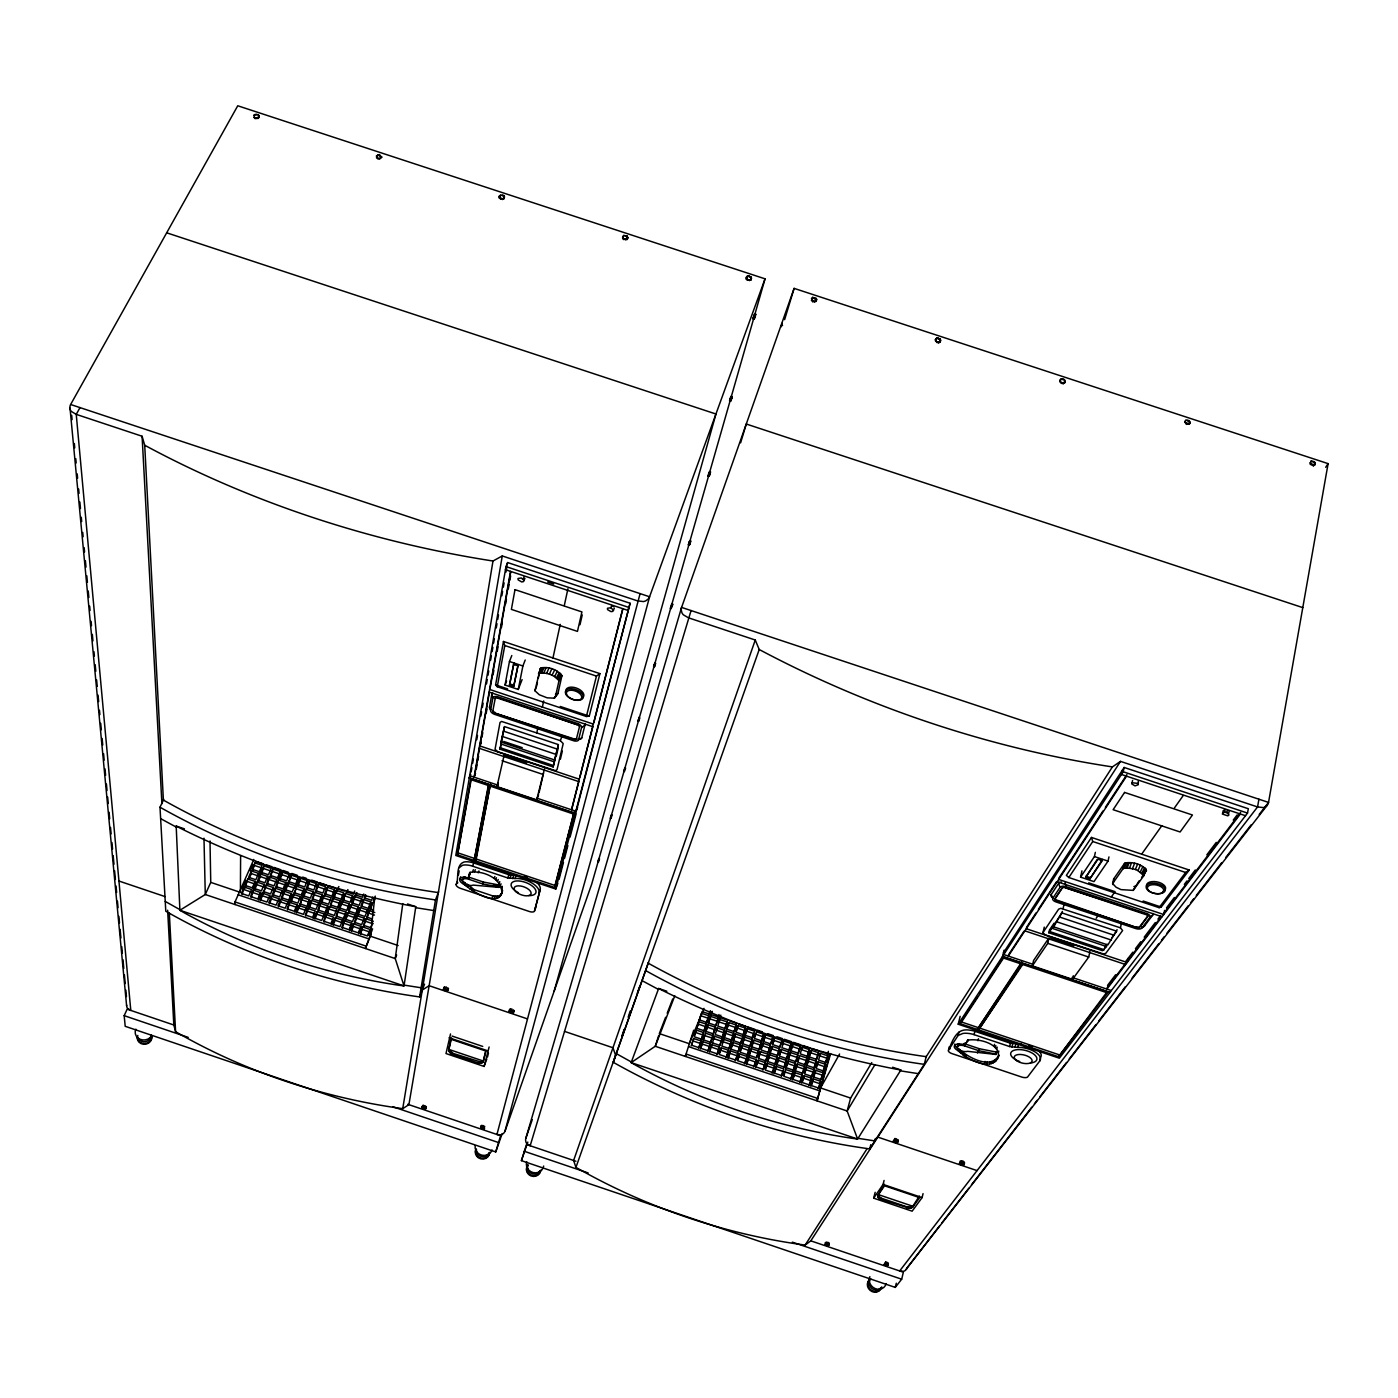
<?xml version="1.0" encoding="UTF-8"?>
<svg xmlns="http://www.w3.org/2000/svg" width="1398" height="1398" viewBox="0 0 1398 1398"><rect width="100%" height="100%" fill="white"/><g stroke="black" fill="none" stroke-linecap="round" stroke-linejoin="round"><path stroke-width="1.5" d="M235.021 904.541L235.021 901.937L253.842 859.438M240.613 855.611L240.404 892.378L210.749 882.383L209.997 840.984M242.116 894.475L244.266 887.048L251.553 889.512L248.722 895.908L241.435 893.462L244.266 887.048M459.068 867.756L462.441 865.327A12.809 6.011 20.8 0 1 466.023 864.96L467.823 865.1A14.644 6.868 20.8 0 1 471.441 865.799L507.719 877.944L514.988 878.503L516.177 875.305L508.924 874.746L472.664 862.618A14.627 6.885 20.8 0 0 469.046 861.919L467.247 861.78A12.792 6.029 20.8 0 0 463.664 862.147C455.259 865.484 459.208 878.538 456.098 885.039A4.998 2.324 20.9 0 0 460.361 888.324L529.37 911.513A4.998 2.324 20 0 0 534.368 911.356L540.222 889.512A16.164 7.637 20.1 0 0 536.308 882.068M253.824 117.484L256.813 118.114L259.084 116.349L258.49 115.073L255.083 114.409L253.877 115.352L254.978 118.585L258.42 118.358L259.084 116.349M253.877 115.352L256.9 114.304M244.999 887.992L247.83 878.975L255.1 881.439L252.951 888.848M258.49 115.073L259.084 117.17M251.343 873.593L251.395 870.954L258.63 873.383L258.578 876.039L251.343 873.593L249.246 878.346M251.221 897.533L253.37 890.124L260.64 892.571L258.49 899.997M252.793 870.342L254.925 862.95L262.16 865.379L259.381 871.705L252.129 869.259L254.925 862.95M256.865 884.672L256.917 882.051L264.187 884.497L264.117 887.118L256.865 884.672L254.768 889.46M260.395 876.651L260.447 873.995L267.7 876.441L267.63 879.08L260.395 876.651L258.298 881.404M126.606 1005.057L126.816 1006.927A5.452 4.858 -8.7 0 0 127.62 1008.395L130.783 1010.422L76.243 414.367L80.035 407.552M262.405 895.803L262.474 893.182L269.744 895.646L269.674 898.25L262.405 895.803L260.308 900.609M266.004 885.109L263.156 894.108L266.004 885.109L273.274 887.555L273.187 890.177L265.935 887.73M261.828 873.383L263.977 865.991L271.212 868.42L268.433 874.764L261.199 872.317L263.977 865.991M267.368 884.445L269.517 877.053L276.769 879.499L274.008 885.86L266.738 883.414L269.517 877.053M271.492 898.862L271.579 896.258L278.866 898.722L278.761 901.308L271.492 898.862L269.412 903.667M270.181 878.014L273.012 869.032L280.264 871.478L278.097 878.87M500.991 742.023L501.655 740.783L500.047 749.188L553.154 766.943L555.093 758.66L554.499 759.918L500.991 742.023L504.433 727.1M275.004 890.788L275.091 888.167L282.361 890.613L282.256 893.235L275.004 890.788L272.925 895.576M276.42 887.503L278.586 880.111L285.839 882.557L283.672 889.949M280.579 901.92L280.683 899.333L287.971 901.78L287.848 904.384L280.579 901.92L278.517 906.743M501.812 892.431C501.707 877.752 481.751 869.923 469.745 872.474L468.173 877.996A8.266 3.845 20.8 0 0 459.837 878.678A8.266 3.845 20.8 0 0 464.573 884.759C473.275 891.872 498.649 908.578 502.529 890.526L501.358 894.545M672.49 604.635C666.654 617.339 676.58 595.286 671.127 608.619M281.959 874.729L282.064 872.09L289.299 874.519L289.194 877.158L281.959 874.729L279.915 879.464M282.012 898.634L284.178 891.225L291.448 893.672L289.264 901.081M877.787 1195.587L884.515 1185.784L919.657 1197.649L912.562 1207.348L909.958 1208.326L880.705 1199.169L878.259 1197.614L877.787 1195.587L884.305 1184.193M287.534 885.79L287.656 883.169L294.908 885.616L294.786 888.219L287.534 885.79L285.489 890.561M291.116 875.131L288.268 884.095L291.116 875.131L298.351 877.577L296.184 884.951M877.734 1196.601L878.066 1194.504L912.824 1206.247L919.377 1196.041M287.604 909.801L289.788 902.392L297.075 904.855L294.891 912.265M293.143 896.904L293.265 894.283L300.535 896.747L300.395 899.333L293.143 896.904L291.081 901.693M296.726 886.21L293.86 895.209L296.726 886.21L303.978 888.656L301.793 896.048M300.028 880.81L300.168 878.171L307.403 880.618L307.263 883.239L300.028 880.81L297.984 885.563M298.77 908.053L298.892 905.467L306.197 907.931L306.04 910.5L298.77 908.053L296.708 912.877M302.352 897.359L299.487 906.358L302.352 897.359L309.622 899.805L307.438 907.197M305.638 891.889L305.795 889.268L313.047 891.714L312.89 894.318L305.638 891.889L303.611 896.66M309.063 883.851L309.22 881.229L316.472 883.676L316.298 886.28L309.063 883.851L307.036 888.604M305.812 915.952L308.014 908.543L315.301 910.989L312.593 917.438L305.288 914.974L308.014 908.543M311.282 903.003L311.457 900.417L318.727 902.863L318.552 905.45L311.282 903.003L309.255 907.809M312.68 899.718L314.865 892.326L322.134 894.772L319.932 902.164M316.088 891.662L318.272 884.27L325.524 886.716L322.851 893.077L315.581 890.631L318.272 884.27M316.944 914.187L317.119 911.618L324.423 914.065L324.231 916.634L316.944 914.187L314.917 919.01M318.342 910.884L320.544 903.475L327.814 905.939L325.612 913.331M376.429 156.401L379.452 154.531L381.637 157.397L379.435 159.18L377.635 158.83L376.481 155.597M376.446 157.729L379.487 158.393L381.689 156.593M377.652 154.654L381.637 157.397M321.75 902.776L323.952 895.384L331.204 897.831L328.53 904.226L321.26 901.78L323.952 895.384M327.132 889.932L327.342 887.328L334.576 889.775L334.367 892.378L327.132 889.932L324.476 896.293M324.039 922.086L326.241 914.676L333.545 917.14L330.854 923.606L323.55 921.142L326.241 914.676M327.429 913.942L329.648 906.551L336.918 908.997L334.244 915.428L326.957 912.964L329.648 906.551M330.155 907.424L333.021 898.442L340.291 900.889L338.071 908.281M334.192 897.761L336.394 890.386L343.646 892.815L340.99 899.194L333.738 896.747L336.394 890.386M335.153 920.321L335.363 917.752L342.65 920.216L342.423 922.767L335.153 920.321L333.143 925.161M335.852 918.608L338.735 909.609L346.022 912.073L343.803 919.447M339.889 908.892L342.108 901.5L349.378 903.947L347.805 909.731M688.41 544.958C689.581 537.269 692.272 543.438 688.41 544.958L689.843 540.624M345.446 893.427L342.58 902.392L345.446 893.427L352.698 895.873L351.143 901.658M342.248 928.237L344.485 920.828L351.772 923.292L349.552 930.684M347.595 915.253L347.84 912.684L355.127 915.131L354.865 917.7L347.595 915.253L345.621 920.076M348.958 911.95L351.195 904.558L358.447 907.005L356.228 914.397M354.271 899.071L354.515 896.485L361.767 898.914L361.505 901.518L354.271 899.071L352.296 903.859M353.344 926.455L353.607 923.903L360.911 926.367L360.632 928.919L353.344 926.455L351.37 931.295M356.682 918.311L356.944 915.742L364.231 918.206L363.952 920.758L356.682 918.311L354.708 923.134M360.002 910.203L360.265 907.617L367.534 910.063L367.255 912.632L360.002 910.203L358.045 915.008M363.305 902.112L363.585 899.526L370.837 901.972L370.54 904.558L363.305 902.112L361.348 906.9M360.492 934.371L362.729 926.979L370.033 929.443L367.412 935.926L360.09 933.462L362.729 926.979M363.812 926.192L366.049 918.818L373.336 921.265M367.115 918.067L369.352 910.675L374.804 912.527M372.602 928.814L365.385 948.508L371.099 934.353M998.452 1057.098C1000.094 1043.17 978.53 1038.522 968.534 1040.06L964.672 1044.848A8.423 3.845 14.4 0 0 954.939 1045.092A8.423 3.845 14.4 0 0 958.067 1050.649C967.084 1059.352 993.489 1073.612 998.923 1055.088C991.13 1070.344 967.905 1057.325 958.976 1049.024L958.486 1050.999M374.769 897.533L370.365 936.188L398.133 945.537M708.122 476.106C709.345 468.05 712.141 474.516 708.122 476.106L709.607 471.545M824.768 1244.395L827.249 1243.923L828.857 1245.199L825.624 1245.059L825.222 1242.682M503.962 195.633L503.962 198.97L499.401 198.097L499.436 195.965L502.354 194.864L503.962 195.633L504.241 198.359M499.401 198.097L499.436 195.965M402.799 903.597L395.232 958.574L404.022 985.922L398.413 985.188A602.678 556.509 4.7 0 1 184.711 913.051L179.888 910.273L176.183 826.078L184.449 828.857M500.571 194.986L499.331 196.734M500.606 199.215L499.505 197.328M502.424 199.565L504.643 196.961M407.517 903.947L415.783 906.725L404.022 985.922L179.888 910.273L205.279 894.51L210.749 882.383M729.599 400.999C730.892 392.558 733.828 399.339 729.599 400.999L731.171 396.211M163.741 799.341L160.001 807.223L165.785 911.234A585.465 467.596 10.2 0 0 419.627 996.931L435.477 899.91L438.64 891.802M167.638 910.22L173.824 1024.996L175.589 1031.689A529.982 439.986 9.6 0 0 402.729 1108.666L492.987 561.017L502.266 555.95L637.436 600.86L643.36 601.559A8.213 6.675 15 0 0 645.841 600.791L648.06 599.113A11.621 9.437 14.9 0 0 649.406 597.208L765.038 278.831L237.747 105.776L70.634 404.494L649.598 596.771L504.905 1131.454A7.584 7.077 13.8 0 1 503.979 1132.922L502.476 1134.215A5.365 4.998 14 0 1 500.816 1134.844L496.937 1134.494L640.092 593.626M502.266 555.95L408.898 1104.647L402.729 1108.666M753.12 318.761C754.483 309.902 757.559 317.049 753.12 318.761L754.78 313.729M577.601 807.415L575.277 813.514L469.274 778.004L506.006 566.592L507.649 562.555L630.096 603.254L576.64 809.774M471.143 771.976L471.895 767.677M472.629 763.378L473.38 759.079M476.753 739.734L477.504 735.435M480.877 716.091L481.628 711.792M482.38 707.493L483.131 703.194M486.504 683.867L487.255 679.568M487.989 675.269L488.741 670.97M490.611 660.223L491.362 655.924M492.113 651.625L492.865 647.326M493.616 643.028L494.368 638.729M496.238 627.982L496.989 623.683M497.74 619.384L498.492 615.085M501.865 595.74L502.598 591.441M503.35 587.143L504.101 582.844M505.971 572.097L506.723 567.815M507.649 562.555L505.464 569.685L627.824 610.367L629.327 606.278M457.513 854.86L470.776 779.612L573.495 814.02L554.517 887.433L457.513 854.86L471.178 779.752M1267.112 805.405L1265.609 806.733A8.475 6.606 32.3 0 1 1263.355 807.572L1257.553 806.943L1120.497 761.386L810.823 1240.847L805.143 1245.076A532.131 443.603 22.6 0 1 575.941 1167.382L759.219 649.511L755.269 640.022L688.515 617.829L683.412 614.858A8.213 6.675 16.6 0 1 681.944 612.778L681.263 610.157A11.621 9.454 16.7 0 1 681.438 607.85L794.116 288.372L1328.1 463.629L1268.458 802.871A11.988 9.349 32.2 0 1 1267.479 804.916L905.048 1270.625A5.505 4.928 42.3 0 1 903.492 1271.306L899.665 1270.957L1257.553 806.943L1258.934 799.202M510.515 571.363L474.062 777.148L475.512 773.444M474.569 775.942L489.422 692.22M490.174 687.921L510.742 572.009M476.281 769.145L477.05 764.846M477.784 760.722L478.57 756.266M480.65 744.522L481.087 742.093L479.601 745.85L579.279 779.193M481.978 737.096L482.764 732.657M486.172 713.452L486.958 709.031M493.057 674.78L493.826 670.393M497.251 651.136L498.02 646.767M501.445 627.492L502.231 623.159M505.657 603.866L506.426 599.532M508.33 588.82L509.099 584.504M509.851 580.222L510.62 575.924M458.439 875.026L459.173 870.849M1315.151 464.433L1314.452 461.672L1311.114 461.043L1310.206 464.276L1313.386 465.779L1315.151 464.433L1313.386 465.779M495.608 684.88L503.455 641.472L599.917 673.626L589.257 716.143L586.391 716.492L497.269 686.733L495.608 684.88L507.631 688.899M893.182 1141.362L896.048 1140.716L897.796 1142.201L893.182 1141.362L894.912 1138.566L896.52 1138.846L896.048 1140.716M1004.061 950.221L1002.541 956.616L1109.82 992.545L1247.523 813.077L1248.327 808.726L1124.149 767.467L1003.467 952.72M497.269 686.733L504.783 645.526L503.455 641.472M1222.831 812.867L1224.613 812.273L1225.05 809.931L1223.267 810.543L1222.394 814.073L1227.811 815.855L1228.982 814.912L1226.902 812.57L1227.339 810.228M1228.632 813.601L1229.069 811.277M468.68 878.206L470.147 872.335L469.413 874.222M522.101 679.603L518.256 689.459L505.045 685.037L509.449 661.499L511.808 655.54M488.304 785.484L474.167 860.452L488.671 785.676M476.229 859.019L490.488 783.998L475.495 860.906L476.229 859.019L555.198 885.546L554.517 887.433M509.501 685.09L513.905 663.176L509.501 685.09L513.713 686.488L517.767 666.689M500.047 749.188L504.398 726.558L558.379 744.592L553.154 766.943M513.713 686.488L518.169 664.609M884.13 1264.508L886.664 1264.072L888.254 1265.312L884.13 1264.508L885.668 1262.062L887.101 1262.342L886.664 1264.072M538.597 794.746L536.675 799.883L496.972 786.585L504.031 755.549L526.242 762.993M450.523 1033.961L445.997 1053.55L484.092 1066.429L486.819 1058.898M518.256 689.459L522.887 665.99L525.211 660.013M448.618 1050.492L450.855 1039.221L485.648 1050.964L483.061 1062.13L478.186 1063.057L450.995 1053.673L448.618 1050.492L451.606 1037.963M1164.569 910.395L1163.748 914.519L1058.67 879.429M1145.871 914.589L1064.577 887.555A2.674 1.381 12.5 0 0 1062.358 887.94L1054.948 899.071A2.639 1.363 12.7 0 0 1055.927 900.522L1137.36 927.73A2.674 1.346 11.6 0 0 1139.615 927.363L1147.793 916.476A2.691 1.381 11.4 0 0 1146.867 915.026L1146.01 913.908L1147.007 914.344M622.582 237.206L623.823 235.441L627.213 236.087L627.248 239.442L622.687 238.569L623.823 235.441M622.687 238.569L622.739 236.437M1128.011 958.469L1127.172 962.488L1026.272 928.726M1136.259 927.468L1056.084 899.84A2.639 1.363 12.7 0 1 1055.106 898.407L1061.169 889.25M623.945 239.705L622.844 237.817M625.745 240.037L627.929 237.415M627.772 238.184L627.213 236.087M627.248 239.442L627.667 238.044M534.927 690.752L540.344 668.401C547.632 665.815 557.383 669.52 561.961 675.601L557.942 693.46L554.237 698.144L547.142 697.829L539.296 694.754L534.927 690.752L536.046 687.799M536.605 686.331L537.426 682.346M538.265 678.362L540.344 668.401M1120.445 927.835L1060.767 908.316L1058.635 909.172L1042.908 932.658L1045.302 934.895L1103.721 954.03L1105.853 953.244L1122.611 930.544L1120.445 927.835L1121.179 924.34M1132.607 780.399L1131.751 783.929L1135.036 785.886L1138.252 784.732L1138.322 781.115M536.78 732.849L537.688 728.603M542.302 707.318L543.682 700.922M552.961 657.969L560.231 624.399M564.303 605.526L567.938 588.75M1081.965 870.884L1080.584 877.14L1093.97 881.614L1108.037 861.116L1108.964 856.904M1047.801 939.613L1033.576 960.496L1032.336 965.896L1072.528 979.351L1088.727 957.053L1089.898 951.566M1058.531 1056.713L1107.496 992.895L1003.519 958.067L960.426 1023.773L1058.531 1056.713L1106.604 992.528M1122.367 770.176L1121.441 774.475L1245.513 815.716M1002.593 956.407L1109.977 992.37L1059.352 1058.199L958.224 1024.227L1123.206 771.766L1124.149 767.467M1080.584 877.14L1094.424 856.572L1095.35 852.361M1097.081 859.683L1085.652 877.367L1089.916 878.8L1102.515 859.473M1184.665 421.707L1185.941 419.959L1189.279 420.588L1189.89 423.314L1188.545 423.978L1184.665 421.707L1186.36 424.328L1189.506 424.013L1189.803 422.668L1187.217 420.483M1072.528 979.351L1073.315 975.752M1021.396 1044.096A16.566 7.584 13.6 0 0 1018.46 1044.009L1010.422 1043.205L973.724 1030.92A14.906 6.868 14.2 0 0 969.88 1030.151L967.888 1029.942A13.036 6.011 14.2 0 0 963.676 1030.116C954.729 1031.864 951.636 1043.397 948.316 1050.527A5.085 2.307 14.5 0 0 951.933 1053.603L1021.728 1077.054A5.12 2.307 13.7 0 0 1027.478 1077.142L1039.763 1060.942L1040.496 1057.57A16.566 7.584 13.6 0 0 1038.819 1050.842M555.233 697.515L559.008 680.651L561.961 675.601M1063.057 908.665L1063.843 905.188M1032.336 965.896L1047.749 943.353L1048.989 937.883M1062.218 888.149L1062.497 887.258A2.674 1.381 12.5 0 1 1063.057 886.961M1065.678 887.817L1143.966 913.209M536.675 799.883L544.434 769.075M539.034 792.771L543.542 773.024M948.543 1050.003L958.137 1035.446L962.873 1033.454A13.054 5.994 14.2 0 1 967.084 1033.297L969.076 1033.489A14.924 6.85 14.2 0 1 972.921 1034.275L1009.653 1046.56L1017.692 1047.382L1018.46 1044.009M1112.616 883.536L1113.682 878.87L1124.656 863.23C1132.083 861.325 1140.855 863.981 1146.29 869.399L1143.809 875.69L1133.184 890.386L1121.004 889.617L1116.093 887.241L1112.616 883.536L1122.996 868.752L1124.656 863.23M579.995 624.731L582.232 614.963M1011.977 1047.05L1012.746 1043.694M1015 1047.329L1015.787 1043.974M1043.1 932.239L1044.271 927.119M1009.653 1046.56L1010.422 1043.205M554.499 759.918L558.361 745.117M993.314 1062.864L993.786 1060.872M996.722 1049.147L997.193 1047.137M995.778 1054.075L978.95 1050.737L965.022 1046.053A6.239 2.848 14.4 0 0 957.7 1046.071A6.239 2.848 14.4 0 0 959.727 1050.178A6.239 2.848 14.4 0 0 967.626 1051.331L995.988 1054.459L996.25 1052.065L979.421 1048.745L965.511 1044.061A6.239 2.848 14.3 0 0 963.799 1043.59M995.988 1054.459L996.25 1052.065M994.869 1061.921L995.341 1059.929M996.215 1060.89L996.687 1058.898M998.347 1053.043L998.801 1051.051M997.525 1059.055L997.997 1057.045M1112.878 884.585L1113.594 881.509M556.212 756.493L558.117 748.349M484.092 1066.429L489.125 1046.997M487.5 1057.01L488.426 1053.096M961.946 1165.041L962.855 1161.231L960.077 1161.196L959.465 1163.73L961.946 1165.041L964.131 1164.569L964.568 1162.717M986.813 1063.861L987.285 1061.868M963.414 1165.058L964.166 1161.93L962.855 1161.231M989.679 1063.948L990.151 1061.956M994.03 1046.386L994.502 1044.376M991.514 1063.668L991.986 1061.676M995.341 1047.556L995.813 1045.547M960.374 1164.517L961.23 1160.952M984.542 1063.389L985.013 1061.414M961.16 1164.779L961.597 1162.909M560.406 759.114L562.328 751.076M977.988 1040.759L978.46 1038.766M977.447 1052.991L977.918 1050.999M978.95 1050.737L979.421 1048.745M1004.795 950.675L1003.869 954.589L1032.807 964.27M974.074 1034.607L974.878 1031.252M1021.763 961.946L977.254 1029.417L1021.274 964.008M1021.99 964.183L978.6 1029.872L1022.707 964.48M960.636 1052.904L961.108 1050.912M964.672 1044.848L965.162 1042.856L965.022 1046.053M962.698 1054.826L963.187 1052.851M963.938 1055.979L964.41 1054.005M967.486 1041.597L967.975 1039.605L966.927 1041.16M965.634 1057.045L966.123 1055.053M958.137 1035.446L958.958 1032.108M575.924 1161.249L526.504 1144.508L521.402 1160.637L895.262 1287.401L901.675 1279.205L903.37 1272.215L810.7 1240.812M875.165 1192.302L873.68 1198.173L912.143 1211.175L922.103 1197.597L923.064 1193.63M958.067 1050.649L958.556 1048.657A8.405 3.845 14.4 0 1 954.782 1044.061M959.57 1051.733L960.059 1049.741M959.465 1163.73L962.418 1163.101L964.131 1164.569M579.611 726.261L576.36 739.175A2.586 1.363 20.3 0 1 574.526 739.682L494.123 712.805A2.586 1.363 21.6 0 1 492.76 711.25L495.329 697.847A2.604 1.381 21.7 0 1 497.111 697.322L498.16 697.567L496.849 697.969A2.604 1.381 21.7 0 0 495.067 698.493M534.613 910.832L540.222 889.512M908.298 1208.309L908.578 1207.225L912.824 1206.247L912.562 1207.348M909.958 1208.326L910.22 1207.225M911.426 1207.994L911.706 1206.893M958.224 1024.227L960.164 1016.329M895.262 1287.401L896.293 1283.224M886.367 1265.644L886.786 1263.932M887.87 1264.666L888.289 1262.953L888.254 1265.312M887.66 1265.697L888.08 1263.984M906.673 1207.942L906.952 1206.858L880.985 1198.069L878.014 1195.517M586.391 716.492L596.457 676.09L599.917 673.626M884.969 1265.173L885.668 1262.062M885.668 1265.4L886.087 1263.687M615.994 1054.109L613.285 1062.323A588.069 471.86 22 0 0 869.713 1148.894L924.27 1064.35L926.367 1055.997M895.681 1142.69L896.153 1140.82M897.132 1142.69L897.848 1139.562M897.796 1142.201L898.267 1140.331M485.84 1051.593L483.061 1062.13M571.485 809.774L622.757 608.672M878.259 1197.614L878.538 1196.513M879.29 1198.505L879.569 1197.404M873.68 1198.173L883.082 1184.421L884.078 1180.471M894.44 1140.418L894.912 1138.566M894.895 1142.428L895.367 1140.558M880.705 1199.169L880.985 1198.069M571.939 808.551L578.894 781.272M579.96 777.078L592.822 726.733M593.888 722.539L622.792 609.248M1259.196 814.457L1268.563 802.417L681.56 607.396L525.77 1138.531A7.584 7.077 17.2 0 0 525.596 1140.244L525.98 1142.183A5.365 5.015 17 0 0 526.889 1143.686L530.174 1145.748L691.066 610.559M597.697 862.007L598.851 858.617M555.198 885.546L574.211 812.046L573.495 814.02M575.277 813.514L630.096 603.254M555.775 889.058L575.452 813.339L469.361 777.795L455.783 855.471L555.775 889.058L557.819 883.361M610.227 818.249L611.415 814.754M610.961 818.494L612.149 814.999M623.63 771.381L624.871 767.782M1064.647 383.035L1064.472 379.609L1061.117 378.98L1059.859 380.728L1061.466 383.332L1063.266 383.664L1065.328 380.99M869.713 1148.894L870.797 1144.682M559.06 879.342L563.464 862.461M564.565 858.232L567.868 845.563M570.069 837.105L576.116 813.881M624.399 771.644L625.622 768.026M638.03 721.053L639.288 717.244L639.812 718.502L638.03 721.053L639.288 717.244M653.548 666.863L654.841 662.879C656.85 668.052 651.031 666.427 655.679 663.281L654.351 667.126M825.816 1243.643L826.27 1241.948M827.022 1245.531L827.686 1242.228L828.892 1242.822L828.298 1245.583M828.857 1245.199L829.311 1243.486M670.289 608.34L671.652 604.198M174.593 1025.258L127.148 1009.181L124.177 1015.664L125.208 1026.307L495.731 1151.935L500.624 1135.735L407.762 1104.28M689.301 545.255L690.734 540.921M709.048 476.403L710.534 471.86M871.74 1062.585L850.613 1098.077L847.153 1111.008L857.603 1139.038L851.994 1138.287A605.963 561.507 23.2 0 1 636.073 1065.416L631.162 1062.602L658.65 988.473L666.863 991.234M730.577 401.313L732.15 396.525M754.151 319.094L755.794 314.061M746.183 277.765L747.423 276.018L750.796 276.664L750.883 280.037L747.615 280.299L746.34 279.163L747.423 276.018M746.34 279.163L746.392 277.014M818.11 1088.658L820.748 1081.353L813.374 1078.854L810.735 1086.159M820.469 1080.095L823.107 1072.808L815.75 1070.326L814.51 1072.581L821.849 1075.045M822.81 1071.584L825.449 1064.297L818.11 1061.833L815.943 1067.443M825.152 1063.109L827.791 1055.84L820.451 1053.376L819.228 1055.647L826.533 1058.111M827.476 1054.669L828.402 1051.348M820.748 1081.353L818.879 1088.116L811.487 1085.634L813.374 1078.854M823.107 1072.808L821.238 1079.553L813.863 1077.072L815.75 1070.326M825.449 1064.297L823.597 1071.025L816.24 1068.544L818.11 1061.833M827.791 1055.84L825.938 1062.532L818.599 1060.051L820.451 1053.376M830.028 1053.533L817.009 1100.838L830.639 1053.638M747.615 280.299L746.549 278.412M747.214 276.769L749.171 275.878M749.398 280.631L751.093 279.285M813.112 1077.631L814.038 1074.258M751.355 278.761L750.796 276.664M808.9 1085.547L811.522 1078.242L804.147 1075.761L801.526 1083.066M811.277 1077.002L813.898 1069.715L806.541 1067.233L804.392 1072.843M813.636 1068.509L816.275 1061.222L808.918 1058.74L806.297 1066.027M815.995 1060.034L818.616 1052.746L811.294 1050.282L808.673 1057.57M811.522 1078.242L809.652 1085.005L802.26 1082.524L804.147 1075.761M813.898 1069.715L812.028 1076.443L804.654 1073.961L806.541 1067.233M816.275 1061.222L814.405 1067.915L807.048 1065.451L808.918 1058.74M818.616 1052.746L816.764 1059.439L809.425 1056.958L811.294 1050.282M554.167 991.13L715.951 414.018L166.677 232.802M799.691 1082.436L802.312 1075.132L794.938 1072.65L792.317 1079.955M802.085 1073.909L804.706 1066.604L797.349 1064.14L796.161 1066.394L803.5 1068.876M804.462 1065.416L807.083 1058.129L799.743 1055.647L797.856 1062.34L805.213 1064.822L807.083 1058.129M806.856 1056.958L809.459 1049.671L802.137 1047.207L800.949 1049.496L808.254 1051.96M802.312 1075.132L800.407 1081.895L793.033 1079.413L794.938 1072.65M804.706 1066.604L802.819 1073.349L795.445 1070.851L797.349 1064.14M809.459 1049.671L807.59 1056.346L800.25 1053.865L802.137 1047.207M790.482 1079.343L793.103 1072.021L785.728 1069.54L783.806 1076.303L791.181 1078.784L793.103 1072.021M792.893 1070.816L795.514 1063.511L788.157 1061.03L785.554 1068.334M795.305 1062.323L797.909 1055.036L790.569 1052.554L789.398 1054.843L796.72 1057.307M797.699 1053.865L800.303 1046.595L792.981 1044.114L790.377 1051.401M795.514 1063.511L793.61 1070.239L786.235 1067.757L788.157 1061.03M797.909 1055.036L796.021 1061.729L788.664 1059.247L790.569 1052.554M800.303 1046.595L798.415 1053.253L791.076 1050.789L792.981 1044.114M794.728 1071.427L795.689 1068.072M797.611 1061.274L798.555 1057.919L805.877 1060.4M765.038 278.831L591.686 884.165L505.045 1131.139M781.272 1076.233L782.723 1071.183L775.366 1068.701L776.519 1066.447L783.876 1068.928L781.954 1075.674L774.579 1073.192L776.519 1066.447M783.701 1067.723L786.323 1060.418L778.966 1057.937L776.362 1065.241M786.13 1059.23L788.734 1051.943L781.395 1049.479L779.28 1055.088M788.559 1050.789L791.146 1043.502L783.824 1041.038L782.67 1043.345L789.975 1045.809M786.323 1060.418L784.4 1067.128L777.026 1064.647L778.966 1057.937M788.734 1051.943L786.829 1058.635L779.472 1056.154L781.395 1049.479M791.146 1043.502L789.241 1050.16L781.919 1047.696L783.824 1041.038M783.596 1075.167L784.558 1071.794L791.915 1074.276M787.965 1059.859L788.926 1056.504M772.063 1073.14L774.667 1065.818L767.31 1063.336L765.195 1068.963M774.527 1064.629L777.131 1057.325L769.774 1054.843L767.187 1062.148M776.973 1056.154L779.56 1048.85L772.238 1046.386L771.102 1048.675L778.424 1051.139M779.402 1047.714L782.006 1040.427L774.684 1037.963L772.57 1043.59M774.667 1065.818L772.727 1072.563L765.353 1070.082L767.31 1063.336M777.131 1057.325L775.191 1064.035L767.817 1061.554L769.774 1054.843M779.56 1048.85L777.638 1055.542L770.298 1053.061L772.238 1046.386M782.006 1040.427L780.084 1047.085L772.745 1044.603L774.684 1037.963M773.915 1073.751L774.876 1070.379M769.634 1053.673L770.613 1050.335M762.871 1070.029L765.457 1062.707L758.1 1060.226L755.514 1067.548M765.353 1061.519L767.939 1054.214L760.582 1051.75L758.485 1057.377M767.817 1053.061L770.403 1045.756L763.063 1043.292L760.966 1048.919M770.263 1044.638L772.849 1037.333L765.527 1034.87L762.959 1042.174M765.457 1062.707L763.5 1069.453L756.126 1066.971L758.1 1060.226M767.939 1054.214L765.982 1060.925L758.625 1058.443L760.582 1051.75M770.403 1045.756L768.446 1052.449L761.106 1049.968L763.063 1043.292M772.849 1037.333L770.91 1043.991L763.588 1041.527L765.527 1034.87M753.662 1066.936L756.248 1059.614L748.891 1057.133L746.305 1064.455M756.65 1056.766L758.747 1051.121L751.408 1048.657L748.821 1055.962M758.153 1051.645L761.228 1042.681L753.889 1040.199L752.806 1042.506L760.11 1044.97M761.124 1041.545L763.692 1034.258L756.388 1031.794L754.413 1038.434L761.753 1040.898L763.692 1034.258M756.248 1059.614L754.273 1066.342L746.899 1063.861L748.891 1057.133M758.747 1051.121L756.772 1057.832L749.415 1055.35L751.408 1048.657M761.228 1042.681L759.271 1049.356L751.932 1046.875L753.889 1040.199M747.056 1056.504L745.064 1063.231L737.69 1060.75L739.682 1054.022L747.056 1056.504L744.47 1063.826M749.555 1048.028L747.581 1054.721L740.224 1052.24L742.216 1045.547L749.555 1048.028L746.986 1055.333M752.072 1039.588L750.097 1046.263L742.74 1043.782L744.732 1037.124L752.072 1039.588L749.485 1046.892M751.32 1047.504L752.299 1044.184M754.308 1037.438L755.287 1034.118L762.592 1036.582M751.984 1038.469L753.452 1033.506L746.165 1031.042L744.68 1036.005M740.625 442.799L746.252 424.013L1302.796 607.623M735.278 1060.733L737.847 1053.41L730.49 1050.929L727.921 1058.251M737.812 1052.24L740.381 1044.935L733.024 1042.454L730.472 1049.776M740.328 1043.799L742.897 1036.495L735.575 1034.031L733.006 1041.335M742.845 1035.394L745.414 1028.107L738.092 1025.643L736.03 1031.287M737.847 1053.41L735.837 1060.121L728.463 1057.639L730.49 1050.929M740.381 1044.935L738.371 1051.628L731.014 1049.147L733.024 1042.454M742.897 1036.495L740.905 1043.17L733.566 1040.689L735.575 1034.031M745.414 1028.107L743.421 1034.73L736.099 1032.266L738.092 1025.643M737.62 1059.667L739.682 1054.022M740.136 1051.191L742.216 1045.547M742.163 1044.428L744.732 1037.124M747.231 1028.718L745.256 1035.359L752.596 1037.823L754.553 1031.182L747.231 1028.718L746.165 1031.042M726.086 1057.622L728.638 1050.3L721.281 1047.818L719.236 1053.48M728.638 1049.147L731.189 1041.842L723.849 1039.361L722.818 1041.685L730.14 1044.149M731.171 1040.724L733.74 1033.419L726.401 1030.955L723.849 1038.26M733.705 1032.318L736.257 1025.031L728.952 1022.567L726.401 1029.854M728.638 1050.3L726.628 1057.028L719.254 1054.529L721.281 1047.818M731.189 1041.842L729.179 1048.535L721.822 1046.053L723.849 1039.361M733.74 1033.419L731.731 1040.077L724.391 1037.596L726.401 1030.955M736.257 1025.031L734.265 1031.654L726.943 1029.19L728.952 1022.567M940.138 342.161L939.998 338.77L936.643 338.124L935.384 339.871L936.922 342.44L938.722 342.79L940.819 340.133M784.628 319.635L794.116 288.372M716.894 1054.529L719.446 1047.207L712.089 1044.725L711.075 1047.032L718.415 1049.514M719.463 1046.071L722.015 1038.749L714.675 1036.267L713.662 1038.592L720.984 1041.056M722.032 1037.631L724.583 1030.326L717.244 1027.862L716.23 1030.186L723.535 1032.65M724.583 1029.243L727.117 1021.938L719.813 1019.491L718.782 1021.833L726.086 1024.28M719.446 1047.207L717.401 1053.917L710.044 1051.436M722.015 1038.749L719.987 1045.424L712.631 1042.943M724.583 1030.326L722.556 1036.984L715.217 1034.503L717.244 1027.862M727.117 1021.938L725.108 1028.561L717.786 1026.097L719.813 1019.491M707.703 1051.436L710.254 1044.114L702.897 1041.632L700.346 1048.954M710.289 1042.978L712.84 1035.656L705.501 1033.192L703.439 1039.85L710.796 1042.331L712.84 1035.656M712.875 1034.555L715.409 1027.25L708.087 1024.769L705.553 1032.091M714.937 1027.81L717.978 1018.862L710.673 1016.398L709.677 1018.758L716.964 1021.204M718.013 1017.814L719.009 1014.529M710.254 1044.114L708.192 1050.807L700.817 1048.325L702.897 1041.632M715.409 1027.25L713.382 1033.891L706.042 1031.409L708.087 1024.769M717.978 1018.862L715.951 1025.485L708.629 1023.021L710.673 1016.398M709.537 1052.047L712.089 1044.725M712.124 1043.59L714.675 1036.267M719.83 1018.426L720.844 1015.14M702.967 1040.496L704.505 1035.516L711.827 1037.98M708.139 1023.703L709.17 1020.4M710.726 1015.367L711.739 1012.082M712.229 1011.366L711.215 1014.651L718.52 1017.115M782.303 323.2L781.29 326.363M698.511 1048.325L701.045 1041.003L693.705 1038.522L691.171 1045.861M701.132 1039.885L703.666 1032.563L696.326 1030.099L694.317 1035.743M703.736 1031.462L706.252 1024.157L698.93 1021.693L696.414 1028.998M706.322 1023.091L708.838 1015.787L701.534 1013.323L699.017 1020.627M708.891 1014.756L709.904 1011.47M701.045 1041.003L698.983 1047.696L691.608 1045.215L693.705 1038.522M703.666 1032.563L701.604 1039.238L694.247 1036.757L696.326 1030.099M706.252 1024.157L704.208 1030.798L696.868 1028.334L698.93 1021.693M708.838 1015.787L706.811 1022.392L699.489 1019.928L701.534 1013.323M710.411 1010.754L709.38 1014.039L702.076 1011.575M1122.996 868.752L1124.376 868.228L1126.106 862.671M693.705 1030.221L685.3 1056.416L686.261 1054.109L818.249 1098.618M811.487 298.386L812.727 301.671L815.978 301.391L816.659 299.382L815.873 298.019L812.5 297.39L811.434 300.535M812.5 297.39L816.432 300.116M812.727 301.671L811.679 299.801M639.305 717.314L638.816 721.316M814.527 302.02L816.222 300.657M598.414 862.251L599.532 858.861M781.01 326.87L782.094 323.585M658.738 1035.411L655.26 1046.281L631.162 1062.602L857.603 1139.038L900.871 1070.012L892.658 1067.233M525.858 1138.234L532.271 1119.623M1124.376 868.228L1126.019 868.123L1127.819 862.549M613.285 1062.323L648.462 962.366M622.075 1035.656L624.102 1029.487M628.174 1017.185L630.201 1011.016M1127.172 868.175L1129.042 862.618M815.978 301.391L816.659 299.382M521.402 1160.637L527.797 1142.061M1052.572 928.482L1106.674 946.586L1102.463 950.692L1048.675 932.711L1053.655 925.371L1053.69 926.857L1107.863 944.961L1117.072 929.67M755.269 640.022L573.617 1160.48L575.941 1167.382M495.731 1151.935L502.197 1133.533M621.691 1037.299L624.539 1029.225M628.82 1017.115L630.952 1011.069M637.383 992.895L639.515 986.848M538.457 673.801L541.393 667.72M480.685 1127.802L482.747 1127.19L484.564 1128.535L481.663 1128.501L481.279 1126.141M481.384 1126.945L481.978 1125.285M481.663 1128.501L482.258 1126.858M482.362 1128.745L483.324 1125.547M483.044 1128.972L483.638 1127.33M483.988 1127.819L484.582 1126.176L484.197 1128.99M480.58 1127.172L481.174 1125.53M1126.019 868.123L1129.497 868.298L1131.489 862.741M509.047 1011.016L509.693 1009.234L512.122 1009.164L511.476 1010.946L509.152 1011.785L513.066 1013.096L514.149 1010.737M509.152 1011.785L509.798 1010.003M509.973 1010.702L510.62 1008.902M510.235 1012.624L510.882 1010.824M513.503 1012.519L513.52 1009.88M513.066 1013.096L513.713 1011.313M481.157 1063.336L483.428 1061.082L449.003 1049.444L452.847 1053.323L481.541 1062.288M482.31 1062.899L482.694 1061.851M577.217 807.502L575.871 811.242L537.077 798.241M478.186 1063.057L478.57 1062.008M479.724 1063.389L480.108 1062.34M750.883 280.037L751.565 278.01M539.453 673.154L540.834 672.962L542.843 667.51M579.436 726.663A2.604 1.398 20.4 0 0 578.09 725.09L500.187 698.249M573.477 739.437L574.77 739.035A2.586 1.363 20.3 0 0 576.588 738.528M512.647 878.573L513.835 875.375M448.95 1051.611L449.335 1050.58M613.547 610.262L610.874 607.746L607.466 608.252L607.536 609.615L611.048 611.642L612.866 611.38L614.351 608.078M449.772 1052.729L450.156 1051.68M450.995 1053.673L451.379 1052.624M452.463 1054.354L452.847 1053.323M498.317 897.865L502.074 892.64M501.899 890.211L502.127 886.297L501.41 888.202M499.575 896.869L500.274 894.982M500.571 895.769L501.288 893.864M421.724 1107.233L423.122 1105.346L426.32 1106.936C427.106 1110.798 420.047 1108.334 422.511 1106.989L425.708 1108.579M421.864 1107.863L422.476 1106.22M507.719 877.944L508.924 874.746M422.511 1106.989L423.122 1105.346M560.353 740.66L501.567 721.438L500.03 722.486L495.032 749.38L497.933 751.774L555.478 770.63L557.033 769.651L563.202 743.596L560.353 740.66L561.577 737.358M423.856 1107.233L424.468 1105.591M423.559 1108.824L424.171 1107.181M509.921 878.398L511.109 875.2M610.874 607.746L611.695 605.561L613.565 606.645M424.241 1109.051L424.852 1107.408M425.114 1107.863L425.726 1106.22M425.376 1109.051L426.32 1106.936M497.496 881.404L498.212 879.482M492.166 897.848L492.882 895.961L499.034 895.961M499.086 883.553L499.802 881.649M494.315 898.267L495.014 896.38M498.806 887.363L499.191 885.039L483.411 882.051L469.658 877.42L468.924 879.325A6.116 2.848 20.8 0 0 462.581 879.657A6.116 2.848 20.8 0 0 465.831 884.148A6.116 2.848 20.8 0 0 473.101 885.091L498.806 887.363L499.191 885.039M500.327 885.685L501.026 883.781M496.832 898.25L497.531 896.363M494.141 878.433L494.857 876.529M495.713 879.674L496.43 877.769M541.865 672.98L543.927 667.528M468.924 879.325L482.694 883.955L483.411 882.051M443.411 988.875L447.849 990.378L446.189 991.007L443.55 989.644L444.075 987.093M443.55 989.644L444.214 987.862M444.284 988.526L444.966 986.761M444.651 990.483L445.315 988.701M445.787 988.788L446.451 987.005M447.185 989.504L447.867 987.739M447.447 990.955L448.513 988.596M473.485 891.575L474.202 889.687L467.002 884.008L466.268 885.895M472.629 871.618L473.363 869.713M467.631 887.153L468.347 885.266M474.551 871.618L475.285 869.713M470.13 889.215L470.846 887.328M471.615 890.456L472.332 888.569M478.203 872.841L478.92 870.937M419.627 996.931L424.538 984.175M464.573 884.759L465.307 882.854A8.248 3.845 20.8 0 1 460.554 876.791M465.08 885.126L465.307 882.854M472.559 866.131L473.782 862.95M469.081 876.022L469.815 874.117M456.098 884.445L457.303 881.893A4.998 2.324 20.9 0 0 457.81 882.802M496.972 786.585L498.282 783.177M665.623 1017.307L659.314 1033.594L689.266 1043.694L704.015 1008.377M667.196 1013.235L672.7 998.976M674.815 995.795L655.26 1046.281L847.153 1111.008L874.903 1064.734M1129.497 868.298L1132.45 868.787L1134.599 863.248M935.384 339.871L936.643 338.124M935.611 341.304L935.664 339.155M936.922 342.44L935.891 340.57M936.345 338.858L938.338 337.966M396.63 955.044L395.232 958.574L205.279 894.51L203.986 838.223M505.045 685.037L506.583 681.106M469.274 778.004L470.742 774.3M495.137 713.26L573.722 738.791M940.539 340.85L939.998 338.77M938.722 342.79L940.435 341.427M524.058 580.519L521.314 577.968L517.994 578.492L518.134 579.873L521.699 581.935L523.464 581.655L524.932 578.353M540.834 672.962L543.909 673.015L546.094 667.562M523.202 579.052L524.075 576.885M372.689 922.89L370.732 927.713L363.428 925.266L366.049 918.818M368.425 935.21L369.736 931.977L362.449 929.53M369.352 910.675L366.748 917.105L372.2 918.94M373.336 900.889L375.276 896.118M370.418 909.958L372.654 902.584L370.051 908.98L373.685 910.203M373.685 901.885L374.979 898.704M360.911 926.367L358.272 932.833L350.95 930.369L353.607 923.903M364.231 918.206L361.61 924.655L354.306 922.191L356.944 915.742M367.534 910.063L364.93 916.494L357.643 914.03L360.265 907.617M370.837 901.972L368.233 908.368L360.964 905.921L363.585 899.526M372.829 897.097L371.519 900.277L364.284 897.831L365.577 894.65M358.657 933.759L359.985 930.526M368.6 909.347L369.893 906.149M351.772 923.292L349.133 929.757L341.811 927.293L344.485 920.828M355.127 915.131L352.488 921.579L345.184 919.115L347.84 912.684M358.447 907.005L355.826 913.418L348.539 910.972L351.195 904.558M361.767 898.914L359.146 905.31L351.894 902.863L354.515 896.485M363.76 894.056L362.466 897.236L355.214 894.79L354.952 897.376L356.927 892.623M364.651 898.844L365.944 895.664M342.65 920.216L339.994 926.682L332.689 924.218L335.363 917.752M346.022 912.073L343.366 918.503L336.079 916.04L338.735 909.609M349.378 903.947L346.721 910.36L339.452 907.914L342.108 901.5M352.698 895.873L350.077 902.252L342.807 899.805M354.708 890.998L353.397 894.178L346.162 891.732M346.582 892.745L347.892 889.582M340.291 900.889L337.634 907.302L330.347 904.838L333.021 898.442M331.326 924.55L333.336 919.709L326.049 917.245M341.427 900.19L343.419 895.419L336.184 892.99M324.423 914.065L321.715 920.513L314.41 918.049L317.119 911.618M327.814 905.939L325.14 912.352L317.853 909.906L320.544 903.475M334.576 889.775L331.92 896.135L324.651 893.689L327.342 887.328M332.375 897.149L333.703 893.969M338.858 886.542L336.883 891.295L337.093 888.691L344.345 891.12M1132.45 868.787L1135.351 869.486L1137.657 863.999M318.727 902.863L316.018 909.294L308.731 906.83L311.457 900.417M322.134 894.772L319.443 901.168L312.173 898.722L314.865 892.326M313.1 918.399L315.127 913.576L307.857 911.129M306.197 907.931L303.471 914.362L296.166 911.898L298.892 905.467M309.622 899.805L306.913 906.219L299.626 903.755M313.047 891.714L310.356 898.11L303.086 895.646L305.795 889.268M316.472 883.676L313.781 890.019L306.512 887.573L309.22 881.229M297.075 904.855L294.331 911.286L287.027 908.822L289.788 902.392M300.535 896.747L297.809 903.143L290.522 900.696L293.265 894.283M303.978 888.656L301.269 895.035L293.999 892.588M307.403 880.618L304.694 886.979L297.442 884.532L300.168 878.171M543.909 673.015L546.635 673.434L548.96 667.999M287.971 901.78L285.209 908.211L277.905 905.747L280.683 899.333M291.448 893.672L288.704 900.085L281.417 897.621L284.178 891.225M294.908 885.616L292.182 891.976L284.912 889.53L287.656 883.169M298.351 877.577L295.642 883.92L288.372 881.474M278.866 898.722L276.088 905.135L268.783 902.671L271.579 896.258M282.361 890.613L279.6 897.009L272.313 894.563L275.091 888.167M285.839 882.557L283.095 888.918L275.825 886.472L278.586 880.111M289.299 874.519L286.573 880.862L279.32 878.416L282.064 872.09M949.364 1046.7L949.12 1047.224A5.085 2.324 14.5 0 0 950.098 1048.884M269.744 895.646L266.966 902.06L259.661 899.596L262.474 893.182M273.274 887.555L270.496 893.934L263.208 891.487M280.264 871.478L277.503 877.804L270.251 875.375L273.012 869.032M260.64 892.571L257.844 898.984L250.557 896.52L253.37 890.124M264.187 884.497L261.391 890.876L254.104 888.429L256.917 882.051M267.7 876.441L264.921 882.802L257.651 880.356L260.447 873.995M255.1 881.439L252.287 887.817L245.017 885.353L247.83 878.975M258.63 873.383L255.851 879.744L248.582 877.297L251.395 870.954M260.028 872.771L262.108 868.036L254.89 865.607M242.081 888.586L245.681 880.443M250.032 870.622L252.741 864.523M70.564 404.634L70.459 404.861A11.831 9.104 0.6 0 0 69.917 407.028L126.624 1005.966M535.766 907.669L535.521 908.193A4.998 2.324 20 0 1 534.735 908.665M1143.809 875.69L1137.955 870.622L1140.384 865.187M546.635 673.434L549.414 674.098L551.878 668.698M1059.859 380.728L1061.117 378.98M1060.121 382.178L1060.191 380.029M1060.767 379.697L1062.795 378.823M1061.466 383.332L1060.453 381.462M1064.472 379.609L1062.463 379.522M1063.266 383.664L1064.979 382.318M1140.331 871.915L1142.882 866.533M549.414 674.098L552.07 675.251L554.674 669.904M1053.69 926.857L1062.428 911.409M1133.184 890.386L1139.055 880.897M1141.904 873.086L1144.543 867.774M1142.69 873.68L1145.364 868.403M559.008 680.651L554.604 676.58L557.33 671.302M1143.564 874.624L1146.29 869.399M556.387 677.82L559.217 672.63M557.295 678.449L560.161 673.277M1189.663 423.349L1190.187 421.986M839.586 1054.005L820.556 1087.941L850.613 1098.077M558.396 679.48L561.332 674.36M805.143 1245.076L866.917 1148.929M1120.497 761.386L1112.389 766.908L926.192 1056.678A631.459 489.422 21.5 0 1 648.2 963.17M1309.839 462.79L1313.84 465.115M1311.114 461.043L1314.015 462.354L1314.836 464.433L1315.396 463.088M977.219 996.896L960.915 1021.781L977.726 1027.443M979.544 993.331L1002.855 957.787M1325.706 467.281L1328.1 463.629M1008.5 954.817L1024.052 931.155M1026.447 927.503L1036.005 912.946M1038.399 909.312L1056.346 881.998M1058.74 878.346L1102.987 810.98M1105.381 807.345L1126.91 774.562M1008.308 956.075L1126.561 776.17M554.237 698.144L557.942 693.46M1091.471 837.437L1066.377 875.393L1068.823 877.525L1159.099 907.669L1161.231 907.075L1189.226 870.028L1091.471 837.437L1092.747 841.509L1068.823 877.525M1049.199 930.421L1054.075 923.222M1085.652 877.367L1097.937 859.246L1102.253 860.696L1089.916 878.8M1048.675 932.711L1062.078 912.946L1116.757 931.208L1111.987 937.709M1096.172 918.294L1098.688 914.729M1111.288 896.974L1115.062 891.662L1088.693 882.854M1141.659 854.161L1161.825 825.711M1174.425 807.939L1183.267 795.497M1141.554 877.455L1146.552 870.535M1104.839 947.442L1107.216 944.192M1159.099 907.669L1185.644 872.474L1189.226 870.028M906.131 1269.629L906.411 1269.279A7.794 6.973 42.2 0 0 907.18 1267.759L939.404 1226.081M1107.531 985.398L1115.656 974.721M1125.862 961.282L1132.834 952.143M1135.473 948.665L1140.751 941.71M1144.211 937.167L1155.29 922.593M1157.928 919.115L1160.567 915.655M1166.491 907.879L1174.355 897.533M1184.351 884.375L1187.007 880.897M1188.754 878.573L1195.307 869.975M1206.823 854.842L1216.277 842.4M1233.246 820.084L1237.213 814.877M1107.024 987.862L1161.284 916.634M1163.922 913.156L1240.673 812.395M1106.901 989.085L1240.375 814.003M942.077 1222.638L968.849 1188.195M971.523 1184.753L1031.724 1107.251M1034.415 1103.808L1037.089 1100.366M1039.763 1096.923L1066.517 1062.463M1069.19 1059.02L1095.962 1024.577M1098.636 1021.134L1125.39 986.691M1132.083 978.076L1158.855 943.633M1161.528 940.19L1164.202 936.747M1166.876 933.305L1188.283 905.747M1190.956 902.304L1193.647 898.862M1196.321 895.419L1221.73 862.688M1225.749 857.516L1251.175 824.803M1149.838 917.42L1152.913 914.816M1141.956 927.888L1144.612 925.825M581.551 727.642L584.923 725.143M874.711 1139.387L877.822 1137.116L977.062 1170.615M422.283 990.029L429.134 985.712L527.378 1018.862M578.58 739.664L581.778 737.794M1133.865 886.629L1135.316 886.087M1132.118 782.705L1137.832 783.422M555.46 694.299L556.893 694.107M493.302 885.161L499.523 885.458M1224.613 812.273L1226.902 812.57M858.04 1138.322L874.868 1140.908M404.144 985.118L421.113 987.774M900.347 1070.833L918.276 1073.647M415.643 907.669L433.747 910.552M900.871 1070.012L895.035 1068.946A580.817 357.993 20.8 0 1 664.015 991.199L658.65 988.473M415.783 906.725L409.824 905.624A578.457 354.463 13.2 0 1 181.321 828.717L176.183 826.078M937.202 341.724L939.002 342.056M1061.798 382.633L1063.598 382.965M500.711 198.429L502.529 198.778M624.102 238.936L625.902 239.285M747.808 279.548L749.608 279.897M812.954 300.937L814.754 301.269M482.694 883.955L498.474 886.944M906.952 1206.858L908.578 1207.225M1136.399 926.787L1137.5 927.049A2.674 1.346 11.6 0 0 1139.754 926.682L1147.933 915.777A2.691 1.381 11.4 0 0 1147.601 914.799M754.71 314.148L755.724 314.48M754.466 314.498L755.497 314.83M754.291 315.564L755.304 315.896M753.924 316.105L754.937 316.437M781.552 325.192L782.565 325.524M753.714 317.311L754.728 317.643M753.382 317.8L754.413 318.132M753.487 317.94L754.501 318.272M753.26 318.569L754.273 318.901M731.119 396.543L732.098 396.875M730.857 396.997L731.836 397.312M730.735 397.853L731.696 398.168M730.333 398.552L731.311 398.867M730.193 399.513L731.154 399.828M729.843 400.125L730.927 400.457M729.739 400.754L730.717 401.069M709.572 471.825L710.499 472.122M709.31 472.349L710.236 472.646M709.223 473.031L710.149 473.328M708.786 473.835L709.73 474.132M708.699 474.604L709.625 474.918M709.415 475.512L709.258 475.617M708.262 475.827L709.188 476.124M689.826 540.834L690.717 541.131M689.529 541.428L690.42 541.725M689.494 541.952L690.367 542.249M689.039 542.861L689.93 543.158M688.987 543.472L689.878 543.752M688.777 544.067L689.668 544.346M688.602 544.259L689.494 544.556M688.567 544.661L689.459 544.94M438.343 892.588A628.453 484.669 10.7 0 1 163.391 800.093L144.71 445.246L142.089 436.246L76.243 414.367L71.42 411.501A8.353 6.431 0.5 0 1 70.232 409.527L69.935 408.233M506.006 566.592L628.611 607.344M1123.206 771.766L1247.523 813.077M547.649 582.005L553.73 584.032M504.783 645.526L596.457 676.09M1092.747 841.509L1185.644 872.474M509.449 661.499L522.887 665.99M1094.424 856.572L1108.037 861.116M513.45 664.33L517.732 665.763M509.955 683.954L514.167 685.352M1085.914 876.162L1090.178 877.595M560.249 706.462L589.257 716.143M1143.162 901.028L1161.231 907.075M489.597 689.441L593.329 724.077M489.125 692.08L592.682 726.645M1057.168 881.736L1162.035 916.756M1066.202 886.682L1146.849 913.61A5.103 2.604 11.4 0 1 1150.135 917.018L1141.677 928.272A5.068 2.569 11.6 0 1 1135.683 928.552L1056.014 901.937A5.015 2.569 12.7 0 1 1052.642 898.53L1060.261 887.014A5.068 2.621 12.5 0 1 1066.202 886.682L1065.136 882.54M497.898 698.214L577.077 724.653M503.385 731.102L557.225 749.101M1059.649 917.053L1114.171 935.279M502.074 736.362L555.81 754.326M1057.045 921.911L1111.445 940.103M503.717 741.464L522.223 747.65M500.641 743.893L554.062 761.77M499.925 747.633L553.206 765.457M1050.37 931.75L1104.315 949.801M1051.034 938.565L1073.542 946.096M479.182 748.279L578.667 781.569M1024.874 930.858L1125.6 964.55M502.022 760.722L542.494 774.265M1047.749 943.353L1088.727 957.053M469.676 775.68L498.265 785.257M1072.074 977.429L1111.34 990.588M458.247 852.972L474.883 858.564M979.089 1027.897L1058.968 1054.721M474.202 889.687L492.882 895.961M255.677 861.273L262.894 863.702M266.511 864.925L271.946 866.743M273.746 867.354L280.981 869.801M282.798 870.412L288.215 872.23M291.832 873.453L297.267 875.27M302.702 877.105L306.319 878.328M311.754 880.146L317.171 881.981M318.989 882.592L326.241 885.021M328.041 885.633L335.293 888.08M720.354 1017.727L727.659 1020.19M729.476 1020.802L736.798 1023.266M738.616 1023.878L745.938 1026.342M747.755 1026.953L755.077 1029.417M756.912 1030.029L762.382 1031.881M767.869 1033.734L773.356 1035.586M777.026 1036.809L782.513 1038.662M784.348 1039.273L791.652 1041.737M793.487 1042.349L800.809 1044.813M802.644 1045.442L809.966 1047.906M811.801 1048.517L819.123 1050.981M820.941 1051.593L828.28 1054.075M263.907 868.647L271.125 871.076M272.942 871.688L280.159 874.117M290.994 877.769L298.228 880.198M318.097 886.891L325.332 889.32M345.219 896.031L352.453 898.46M700.555 1015.682L707.842 1018.146M727.904 1024.891L735.208 1027.355M737.026 1027.967L744.33 1030.431M764.409 1037.194L771.713 1039.658M773.548 1040.269L780.853 1042.733M791.81 1046.42L799.114 1048.884M810.089 1052.572L817.393 1055.036M269.447 879.692L276.682 882.121M278.482 882.732L285.734 885.179M296.586 888.831L303.838 891.277M314.707 894.93L321.942 897.376M323.759 897.988L331.011 900.434M332.811 901.046L340.063 903.475M341.881 904.087L349.133 906.533M350.933 907.145L358.185 909.591M369.072 913.244L374.507 915.078M697.952 1024.035L705.256 1026.499M707.091 1027.111L714.395 1029.575M725.37 1033.279L732.674 1035.743M734.509 1036.355L741.831 1038.819M743.649 1039.43L750.971 1041.894M761.945 1045.599L769.267 1048.063M780.241 1051.75L787.563 1054.232M807.712 1061.012L815.034 1063.476M816.869 1064.088L824.191 1066.569M247.796 881.614L255.048 884.06M284.074 893.846L291.326 896.293M302.213 899.945L309.465 902.392M320.369 906.061L327.621 908.508M329.439 909.137L336.708 911.583M338.526 912.195L345.778 914.641M365.769 921.369L373.039 923.816M695.348 1032.423L702.67 1034.887M731.975 1044.76L739.315 1047.242M741.132 1047.853L748.472 1050.317M750.307 1050.947L757.646 1053.41M759.464 1054.04L766.803 1056.504M768.638 1057.115L775.977 1059.597M777.812 1060.208L785.152 1062.69M786.987 1063.301L794.326 1065.783M805.335 1069.487L812.675 1071.951M244.248 889.687L251.5 892.134M253.318 892.745L260.587 895.192M289.666 904.995L296.953 907.442M344.24 923.379L351.527 925.843M692.726 1040.846L700.066 1043.327M701.901 1043.939L709.24 1046.42M720.25 1050.125L727.589 1052.607M729.441 1053.218L736.781 1055.7M738.616 1056.311L745.955 1058.793M747.808 1059.404L755.147 1061.886M756.982 1062.515L764.339 1064.979M766.174 1065.608L773.531 1068.089M793.749 1074.905L801.106 1077.386M802.941 1077.998L810.298 1080.479M812.151 1081.091L819.508 1083.572M238.184 894.807L368.583 938.774M688.585 1046.648L820.329 1091.069M235.021 901.937L365.664 945.992M118.952 881.037L164.947 896.555M564.477 1031.375L612.953 1047.749L615.609 1055.28M452.026 1036.058L482.712 1046.42M449.108 1037.753L487.745 1050.807M883.082 1184.421L922.103 1197.597M124.177 1015.664L188.241 1037.386M392.838 1106.744L498.247 1142.463M524.18 1151.253L588.121 1172.922M792.351 1242.14L901.675 1279.205M1135.351 869.486L1137.955 870.622M495.381 712.613L494.385 712.176A2.586 1.363 21.6 0 1 493.005 710.603M577.322 724.007L578.335 724.444M938.058 338.7L939.718 339.487M748.961 276.629L750.586 277.416M625.43 236.087L627.055 236.856M502.249 195.65L503.857 196.419M511.476 1010.946L512.874 1011.68M552.07 675.251L554.604 676.58M642.189 980.714L658.318 989.365M160.648 818.634L176.235 827.092M616.361 1053.655L631.372 1062.008M165.226 901.413L179.853 909.609M1051.191 894.615L1052.886 898.145M489.527 706.986L490.628 710.289M1058.635 883.326L1059.999 887.415M491.834 694.072L492.847 698.004M1113.682 878.87L1113.961 879.971M71.682 415.293L72.084 419.627M74.339 443.481L74.741 447.814M75.772 458.666L76.174 463M77.205 473.852L77.606 478.186M78.638 489.038L79.039 493.372M79.861 502.039L80.472 508.557M81.294 517.225L81.696 521.559M82.727 532.411L83.129 536.745M84.142 547.597L84.562 551.93M85.383 560.615L85.994 567.116M86.798 575.784L87.41 582.302M88.231 590.97L88.843 597.488M89.664 606.155L90.066 610.489M91.097 621.341L91.499 625.675M92.32 634.36L92.932 640.861M93.963 651.695L94.365 656.046M95.186 664.714L95.798 671.232M96.619 679.9L97.231 686.401M98.035 695.086L98.664 701.586M99.468 710.271L99.887 714.605M100.691 723.273L101.32 729.791M102.124 738.459L102.736 744.977M103.557 753.644L104.168 760.145M104.99 768.83L105.601 775.331M106.423 784.016L107.034 790.517M107.646 797.017L108.258 803.535M109.079 812.203L109.691 818.721M110.512 827.389L111.124 833.89M111.945 842.575L112.556 849.075M113.168 855.593L113.989 864.261M114.601 870.762L115.405 879.447M116.017 885.948L116.646 892.466M117.449 901.133L118.061 907.634M118.882 916.319L119.494 922.82M120.106 929.338L120.927 938.006M121.748 946.691L122.36 953.191M122.972 959.692L123.793 968.377M124.405 974.878L125.226 983.563M125.837 990.064L126.449 996.564M142.089 436.246L161.906 803.728M169.333 913.121L175.589 1031.689M1146.919 887.101A9.716 5.05 11.1 0 1 1151.585 881.666A9.716 5.05 11.1 0 1 1163.625 884.777A9.716 5.05 11.1 0 1 1163.101 891.295M1141.589 927.031A5.312 2.691 11.5 0 0 1144.315 926.227L1153.228 914.397A5.365 2.744 11.4 0 0 1153.21 913.436M1061.554 882.033A5.312 2.761 12.5 0 0 1058.915 882.907L1050.912 895.035A5.26 2.709 12.7 0 0 1052.886 897.9M1019.666 1061.519A13.438 6.134 13.6 0 1 1012.659 1050.894A13.438 6.134 13.6 0 1 1033.209 1053.743A13.438 6.134 13.6 0 1 1030.466 1063.004M1029.068 1045.582A16.566 7.584 13.6 0 1 1031.986 1046.63M1017.692 1047.382A16.566 7.567 13.6 0 1 1035.079 1051.943A16.566 7.567 13.6 0 1 1039.763 1060.942M958.049 1046.49A6.239 2.848 14.3 0 1 959.15 1043.607M886.157 1283.591A9 8.108 42.7 0 1 875.113 1288.554A9 8.108 42.7 0 1 869.888 1276.636M881.02 1287.61A6.728 6.064 42.9 0 1 871.688 1288.327A6.728 6.064 42.9 0 1 870.797 1278.925M881.754 1286.894A7.392 6.658 42.9 0 1 871.601 1290.424A7.392 6.658 42.9 0 1 869.643 1279.38M880.338 1289.585A7.374 6.658 42.9 0 1 870.115 1290.371A7.374 6.658 42.9 0 1 869.137 1280.061M1112.389 766.908A777.236 536.325 20.6 0 1 759.219 649.511M924.27 1064.35A632.56 491.1 21.6 0 1 645.754 970.649M543.665 1166.037A8.755 8.231 18.2 0 1 533.092 1172.555A8.755 8.231 18.2 0 1 526.766 1161.738M539.855 1170.877A6.553 6.151 18.2 0 1 531.572 1173.481A6.553 6.151 18.2 0 1 527.85 1165.74M540.572 1170.86A7.182 6.763 18.2 0 1 530.768 1175.84A7.182 6.763 18.2 0 1 527.78 1165.39M540.816 1170.109A7.2 6.763 18.2 0 1 530.995 1175.089A7.2 6.763 18.2 0 1 528.007 1164.621M566.05 691.643A9.402 5.12 20.6 0 1 576.483 688.096A9.402 5.12 20.6 0 1 582.634 697.654M578.021 739.245A5.138 2.726 20.3 0 0 581.655 738.266L585.046 724.671A5.19 2.779 20.4 0 0 584.679 723.605M492.673 692.884A5.19 2.761 21.7 0 0 491.921 693.583L489.44 707.458A5.155 2.726 21.7 0 0 490.82 709.607M579.017 724.933A2.604 1.398 20.4 0 1 579.488 725.475M518.466 892.78A13.124 6.186 20.1 0 1 513.678 881.561A13.124 6.186 20.1 0 1 533.337 886.944A13.124 6.186 20.1 0 1 528.811 895.611M524.46 876.179A16.164 7.637 20.1 0 1 527.413 877.105M514.988 878.503A16.182 7.619 20.1 0 1 531.712 882.872A16.182 7.619 20.1 0 1 539.069 892.71M463.367 879.482A6.116 2.848 20.8 0 1 465.027 876.826M492.096 1149.977A8.755 8.213 12.8 0 1 481.733 1155.132A8.755 8.213 12.8 0 1 475.18 1145.678M489.125 1152.599A6.553 6.151 12.8 0 1 481.384 1156.461A6.553 6.151 12.8 0 1 476.473 1149.383M489.615 1152.441A7.182 6.745 12.7 0 1 480.772 1158.872A7.182 6.745 12.7 0 1 476.124 1149.016M489.457 1153.874A7.182 6.745 12.7 0 1 480.964 1158.103A7.182 6.745 12.7 0 1 475.565 1150.327M492.987 561.017A772.64 529.894 11.6 0 1 144.71 445.246M435.477 899.91A629.537 486.312 10.6 0 1 160.001 807.223M151.631 1035.97A8.912 7.969 -9.1 0 1 140.01 1039.238A8.912 7.969 -9.1 0 1 135.851 1029.19M151.019 1034.87A6.675 5.976 -9.2 0 1 145.654 1041.562A6.675 5.976 -9.2 0 1 138 1037.508M151.77 1035.97A7.322 6.553 -9.3 0 1 144.676 1043.467A7.322 6.553 -9.3 0 1 137.214 1036.722M151.823 1036.827A7.322 6.553 -9.3 0 1 143.54 1044.289A7.322 6.553 -9.3 0 1 137.825 1035.464M492.935 697.55L490.558 710.743A4.91 2.586 21.6 0 0 494.717 714.395L573.39 740.678A4.91 2.604 20.3 0 0 578.475 740.119L581.655 727.187A4.945 2.639 20.4 0 0 577.566 723.517L497.933 696.92A4.945 2.639 21.7 0 0 492.935 697.55M514.988 589.641L511.388 609.388L577.461 631.389L581.918 611.922L514.988 589.641M1124.586 792.421L1113.123 809.704L1180.104 831.985L1192.442 814.999L1124.586 792.421M1149.016 890.963A8.353 4.351 11.1 0 0 1163.171 891.994A8.353 4.351 11.1 0 0 1154.486 884.707A8.353 4.351 11.1 0 0 1149.016 890.963M1148.108 890.509A9.716 5.05 11.1 0 0 1164.551 891.697A9.716 5.05 11.1 0 0 1154.468 883.221A9.716 5.05 11.1 0 0 1148.108 890.509M1017.395 1061.187A9.139 4.159 13.6 0 0 1031.969 1061.466A9.139 4.159 13.6 0 0 1020.173 1054.459A9.139 4.159 13.6 0 0 1017.395 1061.187M567.343 695.785A8.091 4.404 20.6 0 0 580.712 699.245A8.091 4.404 20.6 0 0 574.106 690.629A8.091 4.404 20.6 0 0 567.343 695.785M566.505 695.19A9.402 5.12 20.6 0 0 582.057 699.21A9.402 5.12 20.6 0 0 574.386 689.179A9.402 5.12 20.6 0 0 566.505 695.19M516.491 892.204A8.93 4.194 20.1 0 0 530.786 894.336A8.93 4.194 20.1 0 0 520.563 886A8.93 4.194 20.1 0 0 516.491 892.204"/></g></svg>
